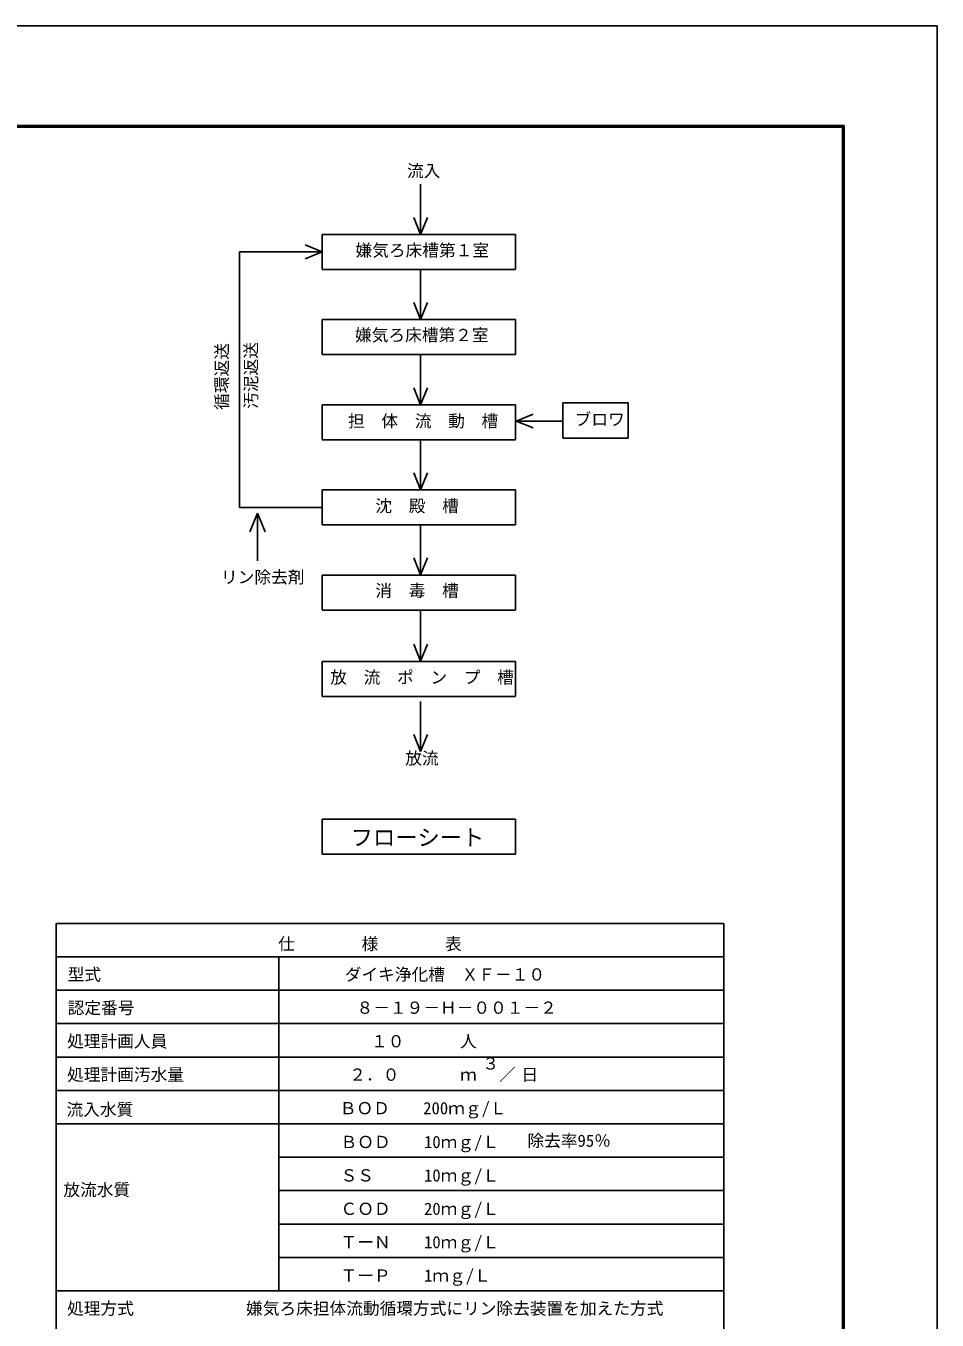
# Model space of a CAD drawing. Units: millimetres, scale not verified. Extents: x -21929 to 8910, y -6308 to 6308.
# Drawn here: x 3997 to 8910, y -668 to 6308 of the extents above; entities that cross this region are included whole.
import ezdxf
from ezdxf.enums import TextEntityAlignment as Align

# ---------------------------------------------------------------- set-up
doc = ezdxf.new("R2010")
doc.units = ezdxf.units.MM
doc.header["$LTSCALE"] = 30
for name, color, linetype, lineweight in [('0-9_水管', 3, 'Continuous', 25), ('1-3_2-0_KUTAI', 4, 'Continuous', 25), ('1-9_図面枠', 7, 'Continuous', 25), ('1-A_Axis_waku', 7, 'Continuous', 25)]:
    doc.layers.add(name, color=color, linetype=linetype, lineweight=lineweight)
doc.styles.add('ＭＳ ゴシック', font='')
doc.styles.get('ＭＳ ゴシック').set_extended_font_data('MS Gothic')

msp = doc.modelspace()

# ---------------------------------------------------------------- linework, layer by layer
at = {"layer": '0-9_水管', "color": 7}
for p, q in [((6125.18, 5453.67), (6125.18, 5183.67)), ((6125.18, 5183.67), (6088.09, 5275.28)), ((6125.18, 5183.67), (6162.27, 5275.28)), ((5594.89, 5183.67), (5594.89, 4995.47)), ((5594.89, 5183.67), (6637.3, 5183.67)), ((6637.3, 5183.67), (6637.3, 4995.82)), ((5594.89, 5089.57), (5503.28, 5126.66)), ((5594.89, 5089.57), (5148.04, 5089.57)), ((5594.89, 5089.57), (5503.28, 5052.48)), ((5594.89, 4994.67), (6637.3, 4994.67)), ((6125.18, 4994.67), (6125.18, 4724.67)), ((6125.18, 4724.67), (6088.09, 4816.29)), ((6125.18, 4724.67), (6162.28, 4816.29)), ((5594.89, 4724.67), (5594.89, 4535.68)), ((5594.89, 4535.68), (6637.3, 4535.68)), ((6125.18, 4535.68), (6125.18, 4265.68)), ((6125.18, 4265.68), (6088.09, 4357.29)), ((6125.18, 4265.68), (6162.28, 4357.29)), ((5594.89, 4265.68), (5594.89, 4077.49)), ((5594.89, 4265.68), (6637.3, 4265.68)), ((6637.3, 4265.68), (6637.3, 4077.83)), ((6891.33, 4275.19), (6891.33, 4087)), ((6640.42, 4177.81), (6732.04, 4214.9)), ((6640.42, 4177.81), (6732.04, 4140.72)), ((6891.33, 4177.81), (6640.42, 4177.81)), ((5594.89, 4076.69), (6637.3, 4076.69)), ((6125.18, 4076.69), (6125.18, 3806.69)), ((6891.33, 4086.2), (7244.35, 4086.2)), ((6125.18, 3806.69), (6088.09, 3898.3)), ((6125.18, 3806.69), (6162.28, 3898.3)), ((5594.89, 3806.69), (5594.89, 3618.5)), ((5594.89, 3806.69), (6637.3, 3806.69)), ((6637.3, 3806.69), (6637.3, 3618.84)), ((5245.24, 3682.06), (5204.02, 3580.27)), ((5245.24, 3682.06), (5245.24, 3423.66)), ((5245.24, 3682.06), (5286.45, 3580.27)), ((5594.89, 3617.7), (6637.3, 3617.7)), ((6125.18, 3618.5), (6125.18, 3348.5)), ((6125.18, 3348.5), (6088.09, 3440.11)), ((6125.18, 3348.5), (6162.28, 3440.11)), ((5594.89, 3347.7), (5594.89, 3159.51)), ((5594.89, 3347.7), (6637.3, 3347.7)), ((6637.3, 3347.7), (6637.3, 3159.85)), ((5594.89, 3158.71), (6637.3, 3158.71)), ((6125.18, 3152.74), (6125.18, 2882.75)), ((6125.18, 2882.75), (6088.09, 2974.36)), ((6125.18, 2882.75), (6162.28, 2974.36)), ((5594.89, 2881.95), (5594.89, 2693.75)), ((5594.89, 2881.95), (6637.3, 2881.95)), ((6637.3, 2881.95), (6637.3, 2694.1)), ((5594.89, 2692.95), (6637.3, 2692.95)), ((6125.18, 2666.5), (6125.18, 2396.51)), ((6125.18, 2396.51), (6088.09, 2488.12)), ((6125.18, 2396.51), (6162.28, 2488.12)), ((5594.89, 2032.06), (5594.89, 1843.87)), ((5594.89, 2032.06), (6637.3, 2032.06)), ((6637.3, 2032.06), (6637.3, 1844.21)), ((5594.89, 1843.06), (6637.3, 1843.06))]:
    msp.add_line(p, q, dxfattribs=at)
for points in [[(5594.89, 3712.59), (5148.04, 3712.59), (5148.04, 5089.57)], [(5594.89, 4724.67), (6637.3, 4724.67), (6637.3, 4535.68)], [(6891.33, 4275.19), (7244.35, 4275.19), (7244.35, 4086.2)]]:
    msp.add_lwpolyline(points, dxfattribs=at)
at = {"layer": '1-3_2-0_KUTAI', "color": 3}
for p, q in [((4160.59, 1470), (7760.59, 1470)), ((4160.59, -2670.02), (4160.59, 1470)), ((7760.59, 1470), (7760.59, -2670.02)), ((4160.59, 1289.99), (7760.59, 1289.99)), ((5360.59, 1289.99), (5360.59, -510.01)), ((4160.59, 1109.99), (7760.59, 1109.99)), ((4160.59, 930), (7760.59, 930)), ((4160.59, 750), (7760.59, 750)), ((4160.59, 570), (7760.59, 570)), ((4160.59, 389.99), (7760.59, 389.99)), ((5360.59, 209.99), (7760.59, 209.99)), ((5360.59, 29.99), (7760.59, 29.99)), ((5360.59, -150.01), (7760.59, -150.01)), ((5360.59, -330.01), (7760.59, -330.01)), ((4160.59, -510.01), (7760.59, -510.01))]:
    msp.add_line(p, q, dxfattribs=at)
at = {"layer": '1-9_図面枠'}
msp.add_lwpolyline([(-8910, -6307.5), (-8910, 6307.5), (8910, 6307.5), (8910, -6307.5)], close=True, dxfattribs=at)
at = {"layer": '1-A_Axis_waku'}
for p, q in [((-7778.4, 5769.9), (8408.4, 5769.9)), ((-7777.8, 5769.3), (8407.8, 5769.3)), ((-7777.2, 5768.7), (8407.2, 5768.7)), ((-7776.6, 5768.1), (8406.6, 5768.1)), ((-7776, 5767.5), (8406, 5767.5)), ((-7775.4, 5766.9), (8405.4, 5766.9)), ((-7774.8, 5766.3), (8404.8, 5766.3)), ((-7774.2, 5765.7), (8404.2, 5765.7)), ((-7773.6, 5765.1), (8403.6, 5765.1)), ((-7773, 5764.5), (8403, 5764.5)), ((-7772.4, 5763.9), (8402.4, 5763.9)), ((-7771.8, 5763.3), (8401.8, 5763.3)), ((-7771.2, 5762.7), (8401.2, 5762.7)), ((-7770.6, 5762.1), (8400.6, 5762.1)), ((-7770, 5761.5), (8400, 5761.5)), ((8400, -5806.5), (8400, 5761.5)), ((8400.6, -5807.1), (8400.6, 5762.1)), ((8401.2, -5807.7), (8401.2, 5762.7)), ((8401.8, -5808.3), (8401.8, 5763.3)), ((8402.4, -5808.9), (8402.4, 5763.9)), ((8403, -5809.5), (8403, 5764.5)), ((8403.6, -5810.1), (8403.6, 5765.1)), ((8404.2, -5810.7), (8404.2, 5765.7)), ((8404.8, -5811.3), (8404.8, 5766.3)), ((8405.4, -5811.9), (8405.4, 5766.9)), ((8406, -5812.5), (8406, 5767.5)), ((8406.6, -5813.1), (8406.6, 5768.1)), ((8407.2, -5813.7), (8407.2, 5768.7)), ((8407.8, -5814.3), (8407.8, 5769.3)), ((8408.4, -5814.9), (8408.4, 5769.9))]:
    msp.add_line(p, q, dxfattribs=at)

# ---------------------------------------------------------------- texts
at = {"layer": '0-9_水管', "color": 4, "style": 'ＭＳ ゴシック'}
for s, height, p in [('流入', 65.98, (6051.68, 5473.38)), ('嫌気ろ床槽第１室', 65.98, (5774.29, 5045.24)), ('嫌気ろ床槽第２室', 65.98, (5771.79, 4588.59)), ('担\u3000体\u3000流\u3000動\u3000槽', 65.98, (5734.02, 4125.07)), ('ブロワ', 65.98, (6955.82, 4134.57)), ('沈\u3000殿\u3000槽', 65.98, (5881.09, 3667.87)), ('リン除去剤', 65.98, (5048.94, 3283.98)), ('消\u3000毒\u3000槽', 65.98, (5881.09, 3210.73)), ('放\u3000流\u3000ポ\u3000ン\u3000プ\u3000槽', 65.98, (5638.09, 2743.73)), ('フローシート ', 87.98, (5748.39, 1863.04))]:
    msp.add_text(s, height=height, dxfattribs=at).set_placement(p, align=Align.BOTTOM_LEFT)
for s, rotation, p in [('循環返送', 90, (5106.16, 4237.67)), ('汚泥返送', 90, (5263.17, 4243.49)), ('放流', 0.001, (6042.37, 2307.58))]:
    msp.add_text(s, height=65.98, rotation=rotation, dxfattribs=at).set_placement(p, align=Align.BOTTOM_LEFT)
at = {"layer": '1-3_2-0_KUTAI', "style": 'ＭＳ ゴシック'}
for s, p in [('仕\u3000\u3000\u3000\u3000様\u3000\u3000\u3000\u3000表', (5356.99, 1307.4)), ('型式', (4222.39, 1142.39)), ('ダイキ浄化槽\u3000ＸＦ－１０', (5716.39, 1142.39)), ('認定番号', (4222.39, 962.39)), ('８－１９－Ｈ－００１－２', (5779.71, 963.31)), ('処理計画人員\u3000', (4219.39, 782.39)), ('１０', (5858, 782.39)), ('人', (6338, 782.39)), ('処理計画汚水量', (4219.39, 602.39)), ('３', (6457.99, 662.4)), ('／', (6547.99, 602.39)), ('２．０', (5740.78, 602.39)), ('ｍ', (6338, 602.39)), ('日', (6668, 602.39)), ('流入水質', (4216.11, 414.29)), ('ＢＯＤ\u3000\u3000200ｍｇ/Ｌ', (5689.21, 421.56)), ('ＢＯＤ\u3000\u300010ｍｇ/Ｌ', (5693.55, 239.4)), ('除去率95％', (6701.27, 246.34)), ('ＳＳ\u3000\u3000\u300010ｍｇ/Ｌ', (5693.55, 59.4)), ('放流水質', (4199.29, -18.12)), ('ＣＯＤ\u3000\u300020ｍｇ/Ｌ', (5693.55, -120.6)), ('ＴーＮ\u3000\u300010ｍｇ/Ｌ', (5693.55, -300.6)), ('ＴーＰ\u3000\u30001ｍｇ/Ｌ', (5693.55, -480.6)), ('処理方式\u3000\u3000\u3000', (4219.38, -657.61)), ('嫌気ろ床担体流動循環方式にリン除去装置を加えた方式', (5184.23, -657.61))]:
    msp.add_text(s, height=65.98, dxfattribs=at).set_placement(p, align=Align.BOTTOM_LEFT)

doc.saveas('drawing.dxf')
